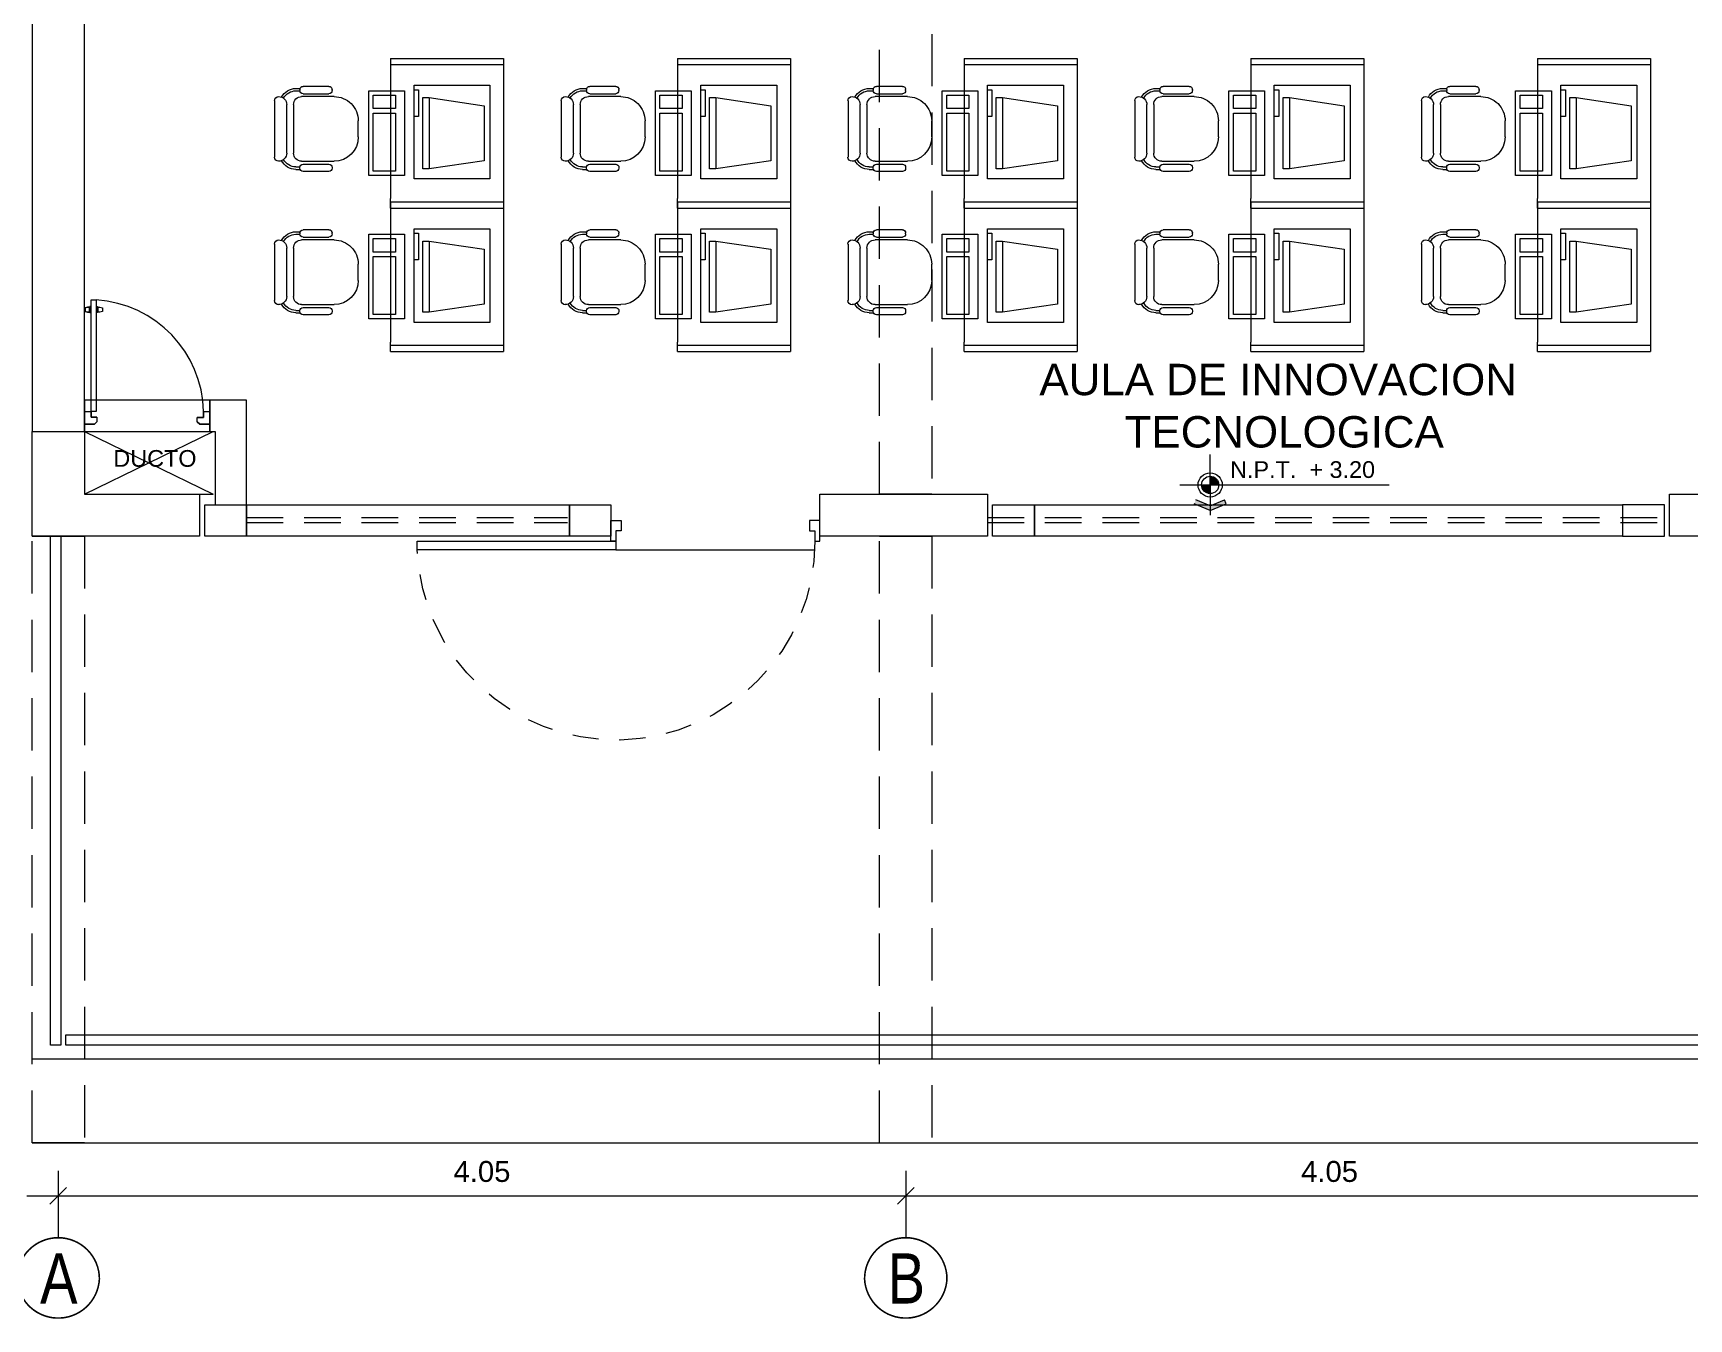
# Model space of a CAD drawing. Header units: millimetres. Extents: x 3354 to 3637, y 1117 to 1358.
# Drawn here: x 3378.69 to 3386.6, y 1214.87 to 1221.02 of the extents above; entities that cross this region are included whole.
import ezdxf

# ---------------------------------------------------------------- set-up
doc = ezdxf.new("R2010")
doc.units = ezdxf.units.MM
doc.linetypes.add('DASHED2', pattern=[0.375, 0.25, -0.125])
doc.linetypes.add('TRAZOS2', pattern=[0.225, 0.15, -0.075])
doc.layers.add('CASCO', color=252, linetype='Continuous', lineweight=9)
doc.layers.add('Efec-muebles', color=7, linetype='Continuous', lineweight=13, true_color=0x85826f)
doc.styles.add('1', font='arial.ttf')
doc.styles.get("Standard").update_dxf_attribs({"font": 'arial.ttf'})
doc.styles.add('style1', font='arial.ttf')
doc.styles.add('style2', font='arial.ttf')
doc.dimstyles.new('Esc  1  50', dxfattribs={"dimtxt": 0.1, "dimasz": 0.08, "dimexe": 0.2, "dimexo": 0.15, "dimgap": 0.065, "dimtad": 1, "dimzin": 4, "dimdsep": 46, "dimtxsty": 'Standard', "dimblk": 'OBLIQUE', "dimcen": 0.12, "dimdle": 0.15, "dimadec": 0, "dimazin": 0, "dimtfac": 1, "dimtix": 1, "dimtmove": 0, "dimatfit": 3, "dimldrblk": 'OBLIQUE', "dimfxl": 0, "dimarcsym": 0})

# ---------------------------------------------------------------- blocks, each defined once
blk = doc.blocks.new('RECTANG')
for p, q in [((1, 1), (0, 1)), ((0, 1), (0, 0)), ((1, 0), (1, 1)), ((0, 0), (1, 0))]:
    blk.add_line(p, q)
blk = doc.blocks.new('Silla-3')
at = {"color": 0}
for p, q in [((-0.085, 0.909), (0.085, 0.909)), ((-0.447, 0.601), (-0.447, 0.329)), ((-0.404, 0.635), (-0.413, 0.635)), ((-0.37, 0.329), (-0.37, 0.601)), ((-0.34, 0.314), (-0.34, 0.654)), ((0.34, 0.654), (0.34, 0.314)), ((0.37, 0.329), (0.37, 0.601)), ((0.404, 0.635), (0.413, 0.635)), ((0.447, 0.601), (0.447, 0.329)), ((-0.425, 0.253), (-0.425, 0.298)), ((-0.413, 0.295), (-0.404, 0.295)), ((-0.4, 0.253), (-0.4, 0.296)), ((0.255, 0.229), (-0.255, 0.229)), ((0.4, 0.253), (0.4, 0.296)), ((0.413, 0.295), (0.404, 0.295)), ((0.425, 0.253), (0.425, 0.298)), ((-0.34, 0.072), (-0.34, 0.072)), ((0.297, 0.03), (-0.298, 0.03)), ((-0.255, 0.157), (0.255, 0.157)), ((0.34, 0.072), (0.34, 0.072))]:
    blk.add_line(p, q, dxfattribs=at)
for centre, radius, start, end in [((-0.085, 0.654), 0.255, 90, 180), ((0.085, 0.654), 0.255, 0, 90), ((-0.413, 0.601), 0.034, 90, 180), ((-0.404, 0.601), 0.034, 0, 90), ((0.404, 0.601), 0.034, 90, 180), ((0.413, 0.601), 0.034, 0, 90), ((-0.413, 0.329), 0.034, 180, 270), ((-0.255, 0.253), 0.17, 180, 242.1194), ((-0.404, 0.329), 0.034, 270, 0), ((-0.255, 0.253), 0.145, 180, 242.3805), ((-0.255, 0.314), 0.085, 180, 270), ((0.255, 0.314), 0.085, 270, 0), ((0.255, 0.253), 0.145, 297.6195, 0), ((0.255, 0.253), 0.17, 297.8806, 360), ((0.404, 0.329), 0.034, 180, 270), ((0.413, 0.329), 0.034, 270, 0), ((-0.255, 0.072), 0.085, 90, 180), ((-0.298, 0.072), 0.0425, 180, 270), ((0.255, 0.072), 0.085, 360, 90), ((0.297, 0.072), 0.0425, 270, 360)]:
    blk.add_arc(centre, radius, start, end, dxfattribs=at)
blk = doc.blocks.new('_Oblique')
at = {"color": 0, "linetype": 'ByBlock', "lineweight": -2}
blk.add_line((-0.5, -0.5), (0.5, 0.5), dxfattribs=at)
blk = doc.blocks.new('*D351')
at = {"layer": 'CASCO', "color": 0, "lineweight": -2, "transparency": 16777216}
for p, q in [((3356.3363, 1247.0681), (3356.3363, 1246.7489)), ((3360.3863, 1247.0681), (3360.3863, 1246.7489)), ((3356.1863, 1246.9489), (3360.5363, 1246.9489))]:
    blk.add_line(p, q, dxfattribs=at)
at = {"layer": 'Defpoints', "color": 0, "transparency": 16777216}
for p in [(3356.3363, 1247.2181), (3360.3863, 1247.2181), (3360.3863, 1246.9489)]:
    blk.add_point(p, dxfattribs=at)
at = {"layer": 'CASCO', "color": 0, "lineweight": -2, "transparency": 16777216, "xscale": 0.08, "yscale": 0.08, "zscale": 0.08, "rotation": 180}
blk.add_blockref('_Oblique', (3356.3363, 1246.9489), dxfattribs=at)
at = {"layer": 'CASCO', "color": 0, "lineweight": -2, "transparency": 16777216, "xscale": 0.08, "yscale": 0.08, "zscale": 0.08}
blk.add_blockref('_Oblique', (3360.3863, 1246.9489), dxfattribs=at)
at = {"layer": 'CASCO', "color": 0, "transparency": 16777216, "insert": (3358.3613, 1247.065), "char_height": 0.1, "attachment_point": 5}
blk.add_mtext('4.05', dxfattribs=at)
blk = doc.blocks.new('*D352')
at = {"layer": 'CASCO', "color": 0, "lineweight": -2, "transparency": 16777216}
for p, q in [((3360.3863, 1247.0681), (3360.3863, 1246.7489)), ((3364.4363, 1247.0681), (3364.4363, 1246.7489)), ((3360.2363, 1246.9489), (3364.5863, 1246.9489))]:
    blk.add_line(p, q, dxfattribs=at)
at = {"layer": 'Defpoints', "color": 0, "transparency": 16777216}
for p in [(3360.3863, 1247.2181), (3364.4363, 1247.2181), (3364.4363, 1246.9489)]:
    blk.add_point(p, dxfattribs=at)
at = {"layer": 'CASCO', "color": 0, "lineweight": -2, "transparency": 16777216, "xscale": 0.08, "yscale": 0.08, "zscale": 0.08, "rotation": 180}
blk.add_blockref('_Oblique', (3360.3863, 1246.9489), dxfattribs=at)
at = {"layer": 'CASCO', "color": 0, "lineweight": -2, "transparency": 16777216, "xscale": 0.08, "yscale": 0.08, "zscale": 0.08}
blk.add_blockref('_Oblique', (3364.4363, 1246.9489), dxfattribs=at)
at = {"layer": 'CASCO', "color": 0, "transparency": 16777216, "insert": (3362.4113, 1247.065), "char_height": 0.1, "attachment_point": 5}
blk.add_mtext('4.05', dxfattribs=at)
blk = doc.blocks.new('dtyrdyt')
at = {"layer": 'CASCO'}
h = blk.add_hatch(color=256, dxfattribs=at)
h.paths.add_polyline_path([(850.1257, 424.9391), (850.167, 424.9391, 0.414214), (850.1257, 424.9804)])
h.paths.add_polyline_path([(850.1257, 424.8978), (850.1257, 424.9391), (850.0844, 424.9391, 0.414214)])
blk.add_hatch(color=256, dxfattribs=at).paths.add_polyline_path([(850.1257, 424.839), (850.057, 424.8675), (850.0494, 424.8491), (850.1257, 424.8176), (850.202, 424.8491), (850.1944, 424.8675)])
for p, q in [((850.1257, 424.9391), (850.1257, 425.0839)), ((849.9811, 424.9391), (850.9807, 424.9391)), ((850.1257, 424.9391), (850.1257, 424.7945)), ((850.1257, 424.8176), (850.0494, 424.8491)), ((850.1257, 424.839), (850.057, 424.8675)), ((850.1257, 424.839), (850.1944, 424.8675)), ((850.1257, 424.8176), (850.202, 424.8491)), ((850.202, 424.8491), (850.1944, 424.8675))]:
    blk.add_line(p, q, dxfattribs=at)
for radius in [0.0578, 0.0413]:
    blk.add_circle((850.1257, 424.9391), radius, dxfattribs=at)
blk = doc.blocks.new('cgytutytry')
at = {"layer": 'CASCO'}
for p, q in [((-4.482, 891.175), (-4.487, 891.175)), ((-4.487, 891.175), (-4.487, 891.1)), ((-4.487, 891.1), (-4.487, 891.175)), ((-4.487, 891.175), (-4.482, 891.175)), ((-4.482, 891.18), (-4.482, 891.175)), ((-4.391, 891.18), (-4.482, 891.18)), ((-4.482, 891.175), (-4.482, 891.18)), ((-4.391, 891.18), (-4.391, 891.175)), ((-4.391, 891.18), (-4.391, 891.175)), ((-4.386, 891.175), (-4.391, 891.175)), ((-4.391, 891.175), (-4.386, 891.175)), ((-4.386, 891.175), (-4.386, 891.126)), ((-4.386, 891.175), (-4.386, 891.126)), ((-3.594, 891.155), (-3.589, 891.175)), ((-3.594, 891.14), (-3.594, 891.155)), ((-3.589, 891.175), (-3.559, 891.175)), ((-3.559, 891.175), (-3.554, 891.155)), ((-3.554, 891.155), (-3.554, 891.137)), ((-4.467, 891.08), (-4.487, 891.1)), ((-4.467, 891.08), (-4.487, 891.1)), ((-4.432, 891.08), (-4.467, 891.08)), ((-4.432, 891.08), (-4.467, 891.08)), ((-4.386, 891.126), (-4.432, 891.126)), ((-4.432, 891.126), (-4.432, 891.08)), ((-4.386, 891.085), (-4.386, 891.126)), ((-4.386, 891.126), (-3.497, 891.126)), ((-3.497, 891.085), (-4.386, 891.085)), ((-3.598, 891.132), (-3.598, 891.14)), ((-3.598, 891.14), (-3.594, 891.14)), ((-3.55, 891.132), (-3.598, 891.132)), ((-3.598, 891.075), (-3.598, 891.08)), ((-3.598, 891.08), (-3.55, 891.08)), ((-3.594, 891.075), (-3.598, 891.075)), ((-3.594, 891.057), (-3.594, 891.075)), ((-3.589, 891.037), (-3.594, 891.057)), ((-3.559, 891.037), (-3.589, 891.037)), ((-3.554, 891.057), (-3.559, 891.037)), ((-3.554, 891.137), (-3.55, 891.137)), ((-3.55, 891.075), (-3.554, 891.075)), ((-3.554, 891.075), (-3.554, 891.057)), ((-3.55, 891.137), (-3.55, 891.132)), ((-3.55, 891.08), (-3.55, 891.075)), ((-3.497, 891.126), (-3.497, 891.085)), ((-4.467, 890.281), (-4.487, 890.261)), ((-4.487, 890.261), (-4.467, 890.281)), ((-4.487, 890.261), (-4.487, 890.185)), ((-4.487, 890.185), (-4.487, 890.261)), ((-4.467, 890.281), (-4.433, 890.281)), ((-4.467, 890.281), (-4.433, 890.281)), ((-4.433, 890.281), (-4.433, 890.231)), ((-4.433, 890.231), (-4.386, 890.231)), ((-4.386, 890.231), (-4.386, 890.185)), ((-4.386, 890.231), (-4.386, 890.185)), ((-4.487, 890.185), (-4.482, 890.185)), ((-4.482, 890.185), (-4.487, 890.185)), ((-4.482, 890.185), (-4.482, 890.18)), ((-4.482, 890.18), (-4.482, 890.185)), ((-4.482, 890.18), (-4.391, 890.18)), ((-4.391, 890.185), (-4.386, 890.185)), ((-4.391, 890.185), (-4.391, 890.18)), ((-4.386, 890.185), (-4.391, 890.185)), ((-4.391, 890.185), (-4.391, 890.18))]:
    blk.add_line(p, q, dxfattribs=at)
for points in [[(-3.554, 891.14), (-3.554, 891.155), (-3.559, 891.175), (-3.589, 891.175), (-3.594, 891.155), (-3.594, 891.14)], [(-3.497, 891.126), (-3.497, 891.085), (-4.386, 891.085), (-4.386, 891.126)], [(-3.55, 891.132), (-3.55, 891.137), (-3.598, 891.137), (-3.598, 891.132)], [(-3.55, 891.08), (-3.55, 891.075), (-3.598, 891.075), (-3.598, 891.08)], [(-3.554, 891.071), (-3.554, 891.057), (-3.559, 891.037), (-3.589, 891.037), (-3.594, 891.057), (-3.594, 891.071)]]:
    blk.add_lwpolyline(points, close=True, dxfattribs=at)
for points in [[(-4.432, 891.08), (-4.432, 891.126), (-4.386, 891.126)], [(-4.386, 890.231), (-4.433, 890.231), (-4.433, 890.281)]]:
    blk.add_lwpolyline(points, dxfattribs=at)
blk.add_arc((-4.408, 891.143), 0.913, 271.3362, 356.359, dxfattribs=at)
blk = doc.blocks.new('THT')
for p, q in [((-1.0738, 0.4134), (-1.0138, 0.4134)), ((-1.0738, 0.2934), (-1.0738, 0.4134)), ((-1.0138, 0.4134), (-1.0138, 0.3534)), ((0.1261, 0.4134), (0.0661, 0.4134)), ((0.0661, 0.4134), (0.0661, 0.3534)), ((0.1261, 0.2934), (0.1261, 0.4134)), ((-1.0438, 0.2934), (-1.0738, 0.2934)), ((-1.0438, 0.3534), (-1.0438, 0.2934)), ((-1.0138, 0.3534), (-1.0438, 0.3534)), ((0.0661, 0.3534), (0.0961, 0.3534)), ((0.0961, 0.3534), (0.0961, 0.2934)), ((0.0961, 0.2934), (0.1261, 0.2934)), ((0.0961, 0.2934), (0.0961, 0.2454)), ((1.2361, 0.2934), (0.0961, 0.2934)), ((1.2361, 0.2454), (1.2361, 0.2934)), ((0.0961, 0.2454), (-1.0438, 0.2454)), ((0.0961, 0.2454), (1.2361, 0.2454))]:
    blk.add_line(p, q)
at = {"linetype": 'TRAZOS2'}
blk.add_arc((0.0961, 0.2934), 1.14, 180, 357.58683, dxfattribs=at)
blk = doc.blocks.new('2 PISO')
at = {"layer": 'CASCO', "lineweight": 5}
for p, q in [((3356.4613, 1250.6029), (3357.0763, 1250.3029)), ((3356.4613, 1250.3029), (3357.0763, 1250.6029)), ((3357.0113, 1250.3029), (3357.0763, 1250.3029))]:
    blk.add_line(p, q, dxfattribs=at)
at = {"layer": 'CASCO', "linetype": 'DASHED2', "lineweight": 5}
for points in [[(3360.2613, 1257.0029), (3360.5113, 1257.0029), (3360.5113, 1250.3029), (3360.2613, 1250.3029)], [(3356.2113, 1250.1029), (3356.4613, 1250.1029), (3356.4613, 1247.2029), (3356.2113, 1247.2029)]]:
    blk.add_lwpolyline(points, close=True, dxfattribs=at)
at = {"layer": 'CASCO'}
for points in [[(3356.4613, 1253.5279), (3356.2113, 1253.5279), (3356.2113, 1250.6029), (3356.4613, 1250.6029)], [(3364.0363, 1250.3029), (3364.3113, 1250.3029), (3364.3113, 1250.6029), (3364.5613, 1250.6029), (3364.5613, 1250.3029), (3364.8363, 1250.3029), (3364.8363, 1250.1029), (3364.5613, 1250.1029), (3364.3113, 1250.1029), (3364.0363, 1250.1029)], [(3357.2363, 1250.1029), (3357.0363, 1250.1029), (3357.0363, 1250.2529), (3357.2363, 1250.2529)], [(3358.9763, 1250.1029), (3358.7797, 1250.1029), (3358.7797, 1250.2529), (3358.9763, 1250.2529)], [(3361.0013, 1250.1029), (3360.8013, 1250.1029), (3360.8013, 1250.2529), (3361.0013, 1250.2529)], [(3363.8113, 1250.1029), (3364.0113, 1250.1029), (3364.0113, 1250.2529), (3363.8113, 1250.2529)]]:
    blk.add_lwpolyline(points, close=True, dxfattribs=at)
at = {"layer": 'CASCO', "lineweight": 5}
blk.add_lwpolyline([(3357.0613, 1250.7529), (3356.4613, 1250.7529), (3356.4613, 1250.6029), (3357.0613, 1250.6029)], close=True, dxfattribs=at)
at = {"layer": 'CASCO', "ltscale": 2}
blk.add_lwpolyline([(3357.2363, 1250.2529), (3357.2363, 1250.7529), (3357.0613, 1250.7529), (3357.0613, 1250.6029), (3357.0863, 1250.6029), (3357.0863, 1250.2529), (3357.2363, 1250.2529)], dxfattribs=at)
at = {"layer": 'CASCO'}
for points in [[(3357.0113, 1250.1029), (3356.2113, 1250.1029), (3356.2113, 1250.6029), (3356.4613, 1250.6029), (3356.4613, 1250.3029), (3357.0113, 1250.3029), (3357.0113, 1250.1029)], [(3359.9763, 1250.1029), (3359.9763, 1250.3029), (3360.7763, 1250.3029), (3360.7763, 1250.1029), (3359.9763, 1250.1029)]]:
    blk.add_lwpolyline(points, dxfattribs=at)
at = {"layer": 'CASCO', "ltscale": 2}
for points in [[(3357.2363, 1250.2529), (3358.7797, 1250.2529), (3358.7797, 1250.1029), (3357.2363, 1250.1029)], [(3361.0013, 1250.2529), (3363.8113, 1250.2529), (3363.8113, 1250.1029), (3361.0013, 1250.1029)]]:
    blk.add_lwpolyline(points, close=True, dxfattribs=at)
at = {"layer": 'CASCO', "linetype": 'DASHED2', "ltscale": 0.7}
for points in [[(3357.2363, 1250.1915), (3358.7697, 1250.1915)], [(3357.2363, 1250.1682), (3358.7697, 1250.1682)], [(3360.7763, 1250.1915), (3364.0363, 1250.1915)], [(3360.7763, 1250.1682), (3364.0363, 1250.1682)]]:
    blk.add_lwpolyline(points, dxfattribs=at)
at = {"layer": 'CASCO', "lineweight": 0}
for points in [[(3356.2993, 1250.1029), (3356.3493, 1250.1029), (3356.3493, 1247.669), (3356.2993, 1247.669)], [(3380.5863, 1247.719), (3380.5863, 1247.669), (3356.372, 1247.669), (3356.372, 1247.719)]]:
    blk.add_lwpolyline(points, close=True, dxfattribs=at)
at = {"layer": 'CASCO', "linetype": 'DASHED2', "lineweight": 5}
blk.add_lwpolyline([(3360.2613, 1247.2029), (3360.2613, 1250.1029), (3360.5113, 1250.1029), (3360.5113, 1247.2029)], dxfattribs=at)
at = {"layer": 'CASCO', "lineweight": 0}
blk.add_lwpolyline([(3380.7613, 1247.6029), (3380.7613, 1247.6029), (3356.2113, 1247.6029), (3356.2113, 1247.6029)], dxfattribs=at)
at = {"layer": 'CASCO', "lineweight": 0, "ltscale": 0.5}
blk.add_lwpolyline([(3356.2113, 1247.2029), (3356.2113, 1247.2029), (3380.7613, 1247.2029), (3380.7613, 1247.2029)], dxfattribs=at)
at = {"layer": 'CASCO', "ltscale": 2, "const_width": 0.0076}
for points in [[(3356.5331, 1246.5521, -0.951688), (3356.1394, 1246.5521, -1)], [(3360.5831, 1246.5521, -0.951688), (3360.1894, 1246.5521, -1)]]:
    blk.add_lwpolyline(points, format="xyb", close=True, dxfattribs=at)
at = {"layer": 'CASCO', "lineweight": 13, "xscale": 0.5999999999998181, "yscale": 0.5999999999998181, "zscale": 0.5999999999998181, "rotation": 89.99999999999999}
blk.add_blockref('cgytutytry', (3891.1694, 1253.3299), dxfattribs=at)
at = {"layer": 'CASCO'}
blk.add_blockref('dtyrdyt', (2511.7151, 825.4084), dxfattribs=at)
at = {"layer": 'CASCO', "xscale": -0.833352957778536, "yscale": 0.8333529582442725, "zscale": 0.8333529577915336}
blk.add_blockref('THT', (3359.0814, 1249.8334), dxfattribs=at)
at = {"layer": 'CASCO', "style": '1'}
blk.add_text('N.P.T.  + 3.20', height=0.08, dxfattribs=at).set_placement((3361.9361, 1250.3809))
at = {"layer": 'CASCO', "style": 'style1', "width": 0.8}
for s, p in [('A', (3356.2496, 1246.4343)), ('B', (3360.2996, 1246.4343))]:
    blk.add_text(s, height=0.24, dxfattribs=at).set_placement(p)
at = {"layer": 'CASCO', "insert": (3362.1657, 1250.7253), "char_height": 0.15, "attachment_point": 5, "style": 'style2'}
blk.add_mtext('\\A1;AULA DE INNOVACION\\P TECNOLOGICA', dxfattribs=at)
at = {"layer": 'CASCO', "insert": (3356.7985, 1250.433), "char_height": 0.07998, "width": 2.09636, "attachment_point": 8, "style": '1'}
blk.add_mtext('\\A1;DUCTO', dxfattribs=at)
at = {"layer": 'CASCO'}
for base, p1, p2, picture, middle in [((3360.3863, 1246.9489), (3356.3363, 1247.2181), (3360.3863, 1247.2181), '*D351', (3358.3613, 1247.065)), ((3364.4363, 1246.9489), (3360.3863, 1247.2181), (3364.4363, 1247.2181), '*D352', (3362.4113, 1247.065))]:
    dim = blk.add_linear_dim(base=base, p1=p1, p2=p2, dimstyle='Esc  1  50', dxfattribs=at)
    dim.commit()
    dim.dimension.update_dxf_attribs({"geometry": picture, "text_midpoint": middle})

msp = doc.modelspace()

# ---------------------------------------------------------------- linework, layer by layer
at = {"layer": 'Efec-muebles'}
for p, q in [((3380.3948, 1220.8977), (3380.9348, 1220.8977)), ((3380.3948, 1220.8977), (3380.3948, 1220.2272)), ((3380.9348, 1220.8977), (3380.9348, 1220.1822)), ((3381.7648, 1220.8977), (3382.3048, 1220.8977)), ((3381.7648, 1220.8977), (3381.7648, 1220.2272)), ((3382.3048, 1220.8977), (3382.3048, 1220.1822)), ((3383.1348, 1220.8977), (3383.6748, 1220.8977)), ((3383.1348, 1220.8977), (3383.1348, 1220.2272)), ((3383.6748, 1220.8977), (3383.6748, 1220.1822)), ((3384.5048, 1220.8977), (3385.0448, 1220.8977)), ((3384.5048, 1220.8977), (3384.5048, 1220.2272)), ((3385.0448, 1220.8977), (3385.0448, 1220.1822)), ((3385.8748, 1220.8977), (3386.4148, 1220.8977)), ((3385.8748, 1220.8977), (3385.8748, 1220.2272)), ((3386.4148, 1220.8977), (3386.4148, 1220.1822)), ((3380.3948, 1220.8677), (3380.9348, 1220.8677)), ((3381.7648, 1220.8677), (3382.3048, 1220.8677)), ((3383.1348, 1220.8677), (3383.6748, 1220.8677)), ((3384.5048, 1220.8677), (3385.0448, 1220.8677)), ((3385.8748, 1220.8677), (3386.4148, 1220.8677)), ((3380.507, 1220.7476), (3380.5283, 1220.7476)), ((3380.5283, 1220.7476), (3380.5283, 1220.6197)), ((3381.877, 1220.7476), (3381.8983, 1220.7476)), ((3381.8983, 1220.7476), (3381.8983, 1220.6197)), ((3383.247, 1220.7476), (3383.2683, 1220.7476)), ((3383.2683, 1220.7476), (3383.2683, 1220.6197)), ((3384.617, 1220.7476), (3384.6383, 1220.7476)), ((3384.6383, 1220.7476), (3384.6383, 1220.6197)), ((3385.987, 1220.7476), (3386.0083, 1220.7476)), ((3386.0083, 1220.7476), (3386.0083, 1220.6197)), ((3380.549, 1220.71), (3380.5792, 1220.71)), ((3380.549, 1220.3698), (3380.549, 1220.71)), ((3380.5792, 1220.71), (3380.5792, 1220.3698)), ((3380.5792, 1220.71), (3380.8417, 1220.6704)), ((3380.8417, 1220.6704), (3380.8417, 1220.4083)), ((3381.919, 1220.71), (3381.9492, 1220.71)), ((3381.919, 1220.3698), (3381.919, 1220.71)), ((3381.9492, 1220.71), (3381.9492, 1220.3698)), ((3381.9492, 1220.71), (3382.2117, 1220.6704)), ((3382.2117, 1220.6704), (3382.2117, 1220.4083)), ((3383.289, 1220.71), (3383.3192, 1220.71)), ((3383.289, 1220.3698), (3383.289, 1220.71)), ((3383.3192, 1220.71), (3383.3192, 1220.3698)), ((3383.3192, 1220.71), (3383.5817, 1220.6704)), ((3383.5817, 1220.6704), (3383.5817, 1220.4083)), ((3384.659, 1220.71), (3384.6892, 1220.71)), ((3384.659, 1220.3698), (3384.659, 1220.71)), ((3384.6892, 1220.71), (3384.6892, 1220.3698)), ((3384.6892, 1220.71), (3384.9517, 1220.6704)), ((3384.9517, 1220.6704), (3384.9517, 1220.4083)), ((3386.029, 1220.71), (3386.0592, 1220.71)), ((3386.029, 1220.3698), (3386.029, 1220.71)), ((3386.0592, 1220.71), (3386.0592, 1220.3698)), ((3386.0592, 1220.71), (3386.3217, 1220.6704)), ((3386.3217, 1220.6704), (3386.3217, 1220.4083)), ((3380.5283, 1220.6197), (3380.507, 1220.6197)), ((3381.8983, 1220.6197), (3381.877, 1220.6197)), ((3383.2683, 1220.6197), (3383.247, 1220.6197)), ((3384.6383, 1220.6197), (3384.617, 1220.6197)), ((3386.0083, 1220.6197), (3385.987, 1220.6197)), ((3380.5792, 1220.3698), (3380.549, 1220.3698)), ((3380.8417, 1220.4083), (3380.5792, 1220.3698)), ((3381.9492, 1220.3698), (3381.919, 1220.3698)), ((3382.2117, 1220.4083), (3381.9492, 1220.3698)), ((3383.3192, 1220.3698), (3383.289, 1220.3698)), ((3383.5817, 1220.4083), (3383.3192, 1220.3698)), ((3384.6892, 1220.3698), (3384.659, 1220.3698)), ((3384.9517, 1220.4083), (3384.6892, 1220.3698)), ((3386.0592, 1220.3698), (3386.029, 1220.3698)), ((3386.3217, 1220.4083), (3386.0592, 1220.3698)), ((3380.3948, 1220.1822), (3380.3948, 1220.2272)), ((3380.3948, 1220.2122), (3380.9348, 1220.2122)), ((3380.3948, 1220.2122), (3380.3948, 1219.5417)), ((3380.3948, 1220.2122), (3380.9348, 1220.2122)), ((3380.3948, 1220.1822), (3380.9348, 1220.1822)), ((3380.3948, 1220.1822), (3380.9348, 1220.1822)), ((3380.9348, 1220.2122), (3380.9348, 1219.4967)), ((3381.7648, 1220.1822), (3381.7648, 1220.2272)), ((3381.7648, 1220.2122), (3382.3048, 1220.2122)), ((3381.7648, 1220.2122), (3381.7648, 1219.5417)), ((3381.7648, 1220.2122), (3382.3048, 1220.2122)), ((3381.7648, 1220.1822), (3382.3048, 1220.1822)), ((3381.7648, 1220.1822), (3382.3048, 1220.1822)), ((3382.3048, 1220.2122), (3382.3048, 1219.4967)), ((3383.1348, 1220.1822), (3383.1348, 1220.2272)), ((3383.1348, 1220.2122), (3383.6748, 1220.2122)), ((3383.1348, 1220.2122), (3383.1348, 1219.5417)), ((3383.1348, 1220.2122), (3383.6748, 1220.2122)), ((3383.1348, 1220.1822), (3383.6748, 1220.1822)), ((3383.1348, 1220.1822), (3383.6748, 1220.1822)), ((3383.6748, 1220.2122), (3383.6748, 1219.4967)), ((3384.5048, 1220.1822), (3384.5048, 1220.2272)), ((3384.5048, 1220.2122), (3385.0448, 1220.2122)), ((3384.5048, 1220.2122), (3384.5048, 1219.5417)), ((3384.5048, 1220.2122), (3385.0448, 1220.2122)), ((3384.5048, 1220.1822), (3385.0448, 1220.1822)), ((3384.5048, 1220.1822), (3385.0448, 1220.1822)), ((3385.0448, 1220.2122), (3385.0448, 1219.4967)), ((3385.8748, 1220.1822), (3385.8748, 1220.2272)), ((3385.8748, 1220.2122), (3386.4148, 1220.2122)), ((3385.8748, 1220.2122), (3385.8748, 1219.5417)), ((3385.8748, 1220.2122), (3386.4148, 1220.2122)), ((3385.8748, 1220.1822), (3386.4148, 1220.1822)), ((3385.8748, 1220.1822), (3386.4148, 1220.1822)), ((3386.4148, 1220.2122), (3386.4148, 1219.4967)), ((3380.507, 1220.0621), (3380.5283, 1220.0621)), ((3380.5283, 1220.0621), (3380.5283, 1219.9342)), ((3380.549, 1220.0246), (3380.5792, 1220.0246)), ((3380.549, 1219.6844), (3380.549, 1220.0246)), ((3380.5792, 1220.0246), (3380.5792, 1219.6844)), ((3380.5792, 1220.0246), (3380.8417, 1219.985)), ((3381.877, 1220.0621), (3381.8983, 1220.0621)), ((3381.8983, 1220.0621), (3381.8983, 1219.9342)), ((3381.919, 1220.0246), (3381.9492, 1220.0246)), ((3381.919, 1219.6844), (3381.919, 1220.0246)), ((3381.9492, 1220.0246), (3381.9492, 1219.6844)), ((3381.9492, 1220.0246), (3382.2117, 1219.985)), ((3383.247, 1220.0621), (3383.2683, 1220.0621)), ((3383.2683, 1220.0621), (3383.2683, 1219.9342)), ((3383.289, 1220.0246), (3383.3192, 1220.0246)), ((3383.289, 1219.6844), (3383.289, 1220.0246)), ((3383.3192, 1220.0246), (3383.3192, 1219.6844)), ((3383.3192, 1220.0246), (3383.5817, 1219.985)), ((3384.617, 1220.0621), (3384.6383, 1220.0621)), ((3384.6383, 1220.0621), (3384.6383, 1219.9342)), ((3384.659, 1220.0246), (3384.6892, 1220.0246)), ((3384.659, 1219.6844), (3384.659, 1220.0246)), ((3384.6892, 1220.0246), (3384.6892, 1219.6844)), ((3384.6892, 1220.0246), (3384.9517, 1219.985)), ((3385.987, 1220.0621), (3386.0083, 1220.0621)), ((3386.0083, 1220.0621), (3386.0083, 1219.9342)), ((3386.029, 1220.0246), (3386.0592, 1220.0246)), ((3386.029, 1219.6844), (3386.029, 1220.0246)), ((3386.0592, 1220.0246), (3386.0592, 1219.6844)), ((3386.0592, 1220.0246), (3386.3217, 1219.985)), ((3380.8417, 1219.985), (3380.8417, 1219.7228)), ((3382.2117, 1219.985), (3382.2117, 1219.7228)), ((3383.5817, 1219.985), (3383.5817, 1219.7228)), ((3384.9517, 1219.985), (3384.9517, 1219.7228)), ((3386.3217, 1219.985), (3386.3217, 1219.7228)), ((3380.5283, 1219.9342), (3380.507, 1219.9342)), ((3381.8983, 1219.9342), (3381.877, 1219.9342)), ((3383.2683, 1219.9342), (3383.247, 1219.9342)), ((3384.6383, 1219.9342), (3384.617, 1219.9342)), ((3386.0083, 1219.9342), (3385.987, 1219.9342)), ((3380.8417, 1219.7228), (3380.5792, 1219.6844)), ((3382.2117, 1219.7228), (3381.9492, 1219.6844)), ((3383.5817, 1219.7228), (3383.3192, 1219.6844)), ((3384.9517, 1219.7228), (3384.6892, 1219.6844)), ((3386.3217, 1219.7228), (3386.0592, 1219.6844)), ((3380.5792, 1219.6844), (3380.549, 1219.6844)), ((3381.9492, 1219.6844), (3381.919, 1219.6844)), ((3383.3192, 1219.6844), (3383.289, 1219.6844)), ((3384.6892, 1219.6844), (3384.659, 1219.6844)), ((3386.0592, 1219.6844), (3386.029, 1219.6844)), ((3380.3948, 1219.4967), (3380.3948, 1219.5417)), ((3381.7648, 1219.4967), (3381.7648, 1219.5417)), ((3383.1348, 1219.4967), (3383.1348, 1219.5417)), ((3384.5048, 1219.4967), (3384.5048, 1219.5417)), ((3385.8748, 1219.4967), (3385.8748, 1219.5417)), ((3380.3948, 1219.5267), (3380.9348, 1219.5267)), ((3380.3948, 1219.4967), (3380.9348, 1219.4967)), ((3381.7648, 1219.5267), (3382.3048, 1219.5267)), ((3381.7648, 1219.4967), (3382.3048, 1219.4967)), ((3383.1348, 1219.5267), (3383.6748, 1219.5267)), ((3383.1348, 1219.4967), (3383.6748, 1219.4967)), ((3384.5048, 1219.5267), (3385.0448, 1219.5267)), ((3384.5048, 1219.4967), (3385.0448, 1219.4967)), ((3385.8748, 1219.5267), (3386.4148, 1219.5267)), ((3385.8748, 1219.4967), (3386.4148, 1219.4967))]:
    msp.add_line(p, q, dxfattribs=at)

# ---------------------------------------------------------------- block references
at = {"layer": 'CASCO'}
msp.add_blockref('2 PISO', (22.47, -31.4887), dxfattribs=at)
at = {"layer": 'Efec-muebles'}
for name, p, xscale, yscale, zscale, rotation in [('Silla-3', (3379.8267, 1220.5606), -0.4549380517778445, 0.4549380517778445, 0.4549380517777878, 270.0000000000001), ('RECTANG', (3380.2905, 1220.3379), -0.4049999999990632, 0.1705263157894024, 0.4050000000000269, 270.0000000023804), ('RECTANG', (3380.507, 1220.3213), -0.4476315789474938, 0.3623684210524516, 0.4476315789473982, 270.0000000023865), ('Silla-3', (3381.1967, 1220.5606), -0.4549380517778445, 0.4549380517778445, 0.4549380517777878, 270.0000000000001), ('RECTANG', (3381.6605, 1220.3379), -0.4049999999990632, 0.1705263157894024, 0.4050000000000269, 270.0000000023804), ('RECTANG', (3381.877, 1220.3213), -0.4476315789474938, 0.3623684210524516, 0.4476315789473982, 270.0000000023865), ('Silla-3', (3382.5667, 1220.5606), -0.4549380517778445, 0.4549380517778445, 0.4549380517777878, 270.0000000000001), ('RECTANG', (3383.0305, 1220.3379), -0.4049999999990632, 0.1705263157894024, 0.4050000000000269, 270.0000000023804), ('RECTANG', (3383.247, 1220.3213), -0.4476315789474938, 0.3623684210524516, 0.4476315789473982, 270.0000000023865), ('Silla-3', (3383.9367, 1220.5606), -0.4549380517778445, 0.4549380517778445, 0.4549380517777878, 270.0000000000001), ('RECTANG', (3384.4005, 1220.3379), -0.4049999999990632, 0.1705263157894024, 0.4050000000000269, 270.0000000023804), ('RECTANG', (3384.617, 1220.3213), -0.4476315789474938, 0.3623684210524516, 0.4476315789473982, 270.0000000023865), ('Silla-3', (3385.3067, 1220.5606), -0.4549380517778445, 0.4549380517778445, 0.4549380517777878, 270.0000000000001), ('RECTANG', (3385.7705, 1220.3379), -0.4049999999990632, 0.1705263157894024, 0.4050000000000269, 270.0000000023804), ('RECTANG', (3385.987, 1220.3213), -0.4476315789474938, 0.3623684210524516, 0.4476315789473982, 270.0000000023865), ('RECTANG', (3380.3118, 1220.6576), -0.06394736842003113, 0.1065789473682344, 0.06394736842105689, 270.0000000024448), ('RECTANG', (3381.6818, 1220.6576), -0.06394736842003113, 0.1065789473682344, 0.06394736842105689, 270.0000000024448), ('RECTANG', (3383.0518, 1220.6576), -0.06394736842003113, 0.1065789473682344, 0.06394736842105689, 270.0000000024448), ('RECTANG', (3384.4218, 1220.6576), -0.06394736842003113, 0.1065789473682344, 0.06394736842105689, 270.0000000024448), ('RECTANG', (3385.7918, 1220.6576), -0.06394736842003113, 0.1065789473682344, 0.06394736842105689, 270.0000000024448), ('RECTANG', (3380.3118, 1220.3592), -0.2771052631587736, 0.1065789473682344, 0.2771052631579132, 270.0000000023507), ('RECTANG', (3381.6818, 1220.3592), -0.2771052631587736, 0.1065789473682344, 0.2771052631579132, 270.0000000023507), ('RECTANG', (3383.0518, 1220.3592), -0.2771052631587736, 0.1065789473682344, 0.2771052631579132, 270.0000000023507), ('RECTANG', (3384.4218, 1220.3592), -0.2771052631587736, 0.1065789473682344, 0.2771052631579132, 270.0000000023507), ('RECTANG', (3385.7918, 1220.3592), -0.2771052631587736, 0.1065789473682344, 0.2771052631579132, 270.0000000023507), ('Silla-3', (3379.8267, 1219.8752), -0.4549380517778445, 0.4549380517778445, 0.4549380517777878, 270.0000000000001), ('RECTANG', (3380.2905, 1219.6524), -0.4049999999990632, 0.1705263157894024, 0.4050000000000269, 270.0000000023804), ('RECTANG', (3380.3118, 1219.9722), -0.06394736842003113, 0.1065789473682344, 0.06394736842105689, 270.0000000024448), ('RECTANG', (3380.507, 1219.6358), -0.4476315789474938, 0.3623684210524516, 0.4476315789473982, 270.0000000023865), ('Silla-3', (3381.1967, 1219.8752), -0.4549380517778445, 0.4549380517778445, 0.4549380517777878, 270.0000000000001), ('RECTANG', (3381.6605, 1219.6524), -0.4049999999990632, 0.1705263157894024, 0.4050000000000269, 270.0000000023804), ('RECTANG', (3381.6818, 1219.9722), -0.06394736842003113, 0.1065789473682344, 0.06394736842105689, 270.0000000024448), ('RECTANG', (3381.877, 1219.6358), -0.4476315789474938, 0.3623684210524516, 0.4476315789473982, 270.0000000023865), ('Silla-3', (3382.5667, 1219.8752), -0.4549380517778445, 0.4549380517778445, 0.4549380517777878, 270.0000000000001), ('RECTANG', (3383.0305, 1219.6524), -0.4049999999990632, 0.1705263157894024, 0.4050000000000269, 270.0000000023804), ('RECTANG', (3383.0518, 1219.9722), -0.06394736842003113, 0.1065789473682344, 0.06394736842105689, 270.0000000024448), ('RECTANG', (3383.247, 1219.6358), -0.4476315789474938, 0.3623684210524516, 0.4476315789473982, 270.0000000023865), ('Silla-3', (3383.9367, 1219.8752), -0.4549380517778445, 0.4549380517778445, 0.4549380517777878, 270.0000000000001), ('RECTANG', (3384.4005, 1219.6524), -0.4049999999990632, 0.1705263157894024, 0.4050000000000269, 270.0000000023804), ('RECTANG', (3384.4218, 1219.9722), -0.06394736842003113, 0.1065789473682344, 0.06394736842105689, 270.0000000024448), ('RECTANG', (3384.617, 1219.6358), -0.4476315789474938, 0.3623684210524516, 0.4476315789473982, 270.0000000023865), ('Silla-3', (3385.3067, 1219.8752), -0.4549380517778445, 0.4549380517778445, 0.4549380517777878, 270.0000000000001), ('RECTANG', (3385.7705, 1219.6524), -0.4049999999990632, 0.1705263157894024, 0.4050000000000269, 270.0000000023804), ('RECTANG', (3385.7918, 1219.9722), -0.06394736842003113, 0.1065789473682344, 0.06394736842105689, 270.0000000024448), ('RECTANG', (3385.987, 1219.6358), -0.4476315789474938, 0.3623684210524516, 0.4476315789473982, 270.0000000023865), ('RECTANG', (3380.3118, 1219.6738), -0.2771052631587736, 0.1065789473682344, 0.2771052631579132, 270.0000000023507), ('RECTANG', (3381.6818, 1219.6738), -0.2771052631587736, 0.1065789473682344, 0.2771052631579132, 270.0000000023507), ('RECTANG', (3383.0518, 1219.6738), -0.2771052631587736, 0.1065789473682344, 0.2771052631579132, 270.0000000023507), ('RECTANG', (3384.4218, 1219.6738), -0.2771052631587736, 0.1065789473682344, 0.2771052631579132, 270.0000000023507), ('RECTANG', (3385.7918, 1219.6738), -0.2771052631587736, 0.1065789473682344, 0.2771052631579132, 270.0000000023507)]:
    msp.add_blockref(name, p, dxfattribs=dict(at, xscale=xscale, yscale=yscale, zscale=zscale, rotation=rotation))

doc.saveas('drawing.dxf')
